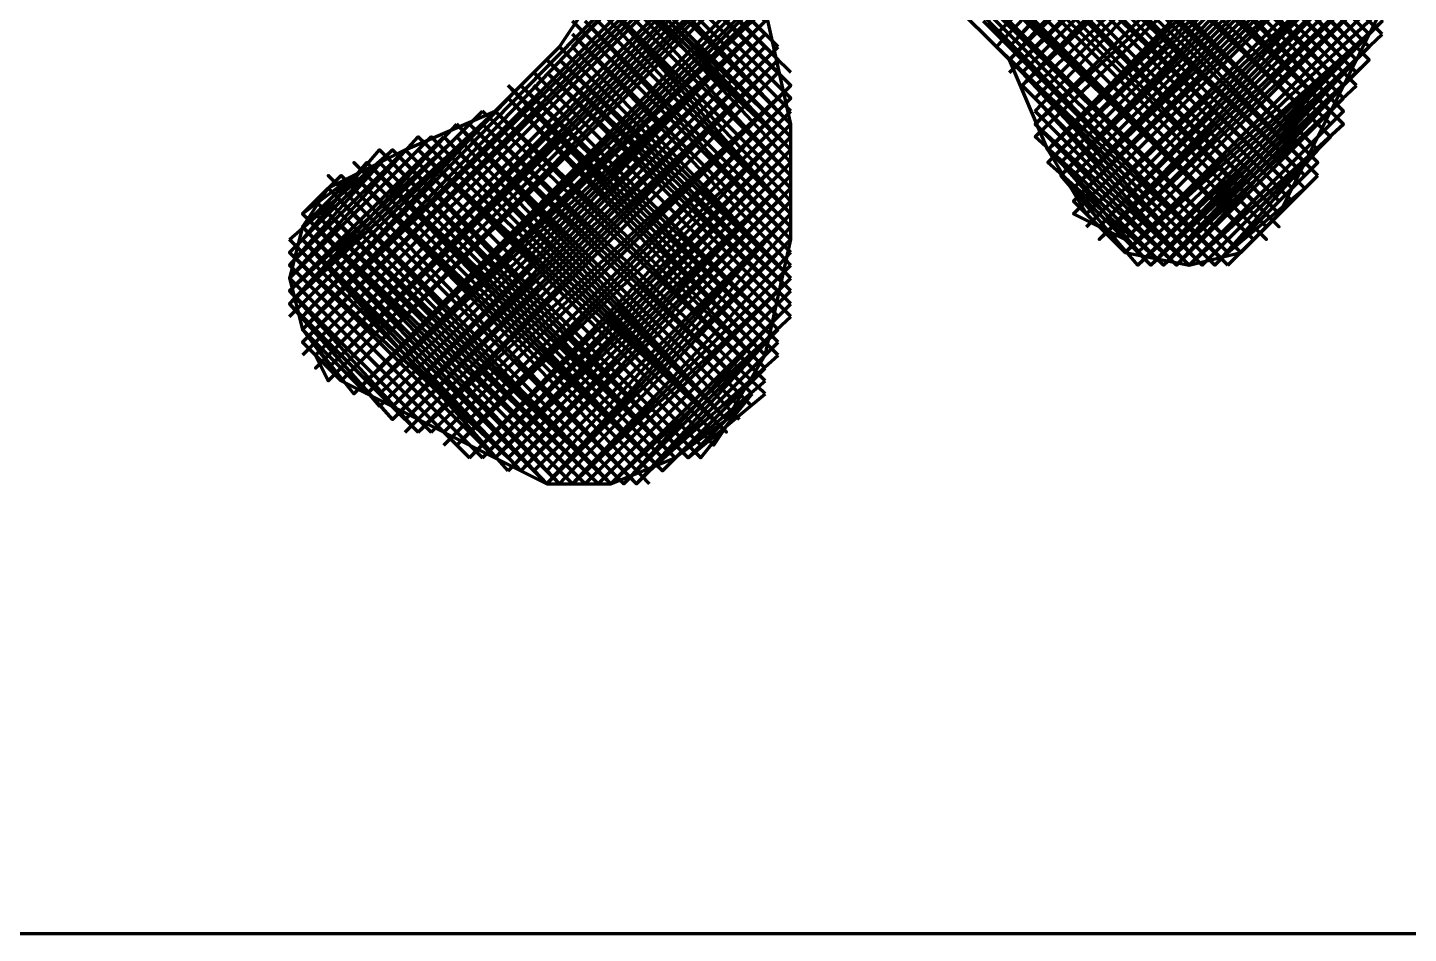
# Model space of a CAD drawing. Header units: inches. Extents: x 19 to 378, y -1 to 556.
# Drawn here: x 183.07 to 195.01, y 295.44 to 303.28 of the extents above; entities that cross this region are included whole.
import ezdxf

# ---------------------------------------------------------------- set-up
doc = ezdxf.new("R2010")
doc.units = ezdxf.units.IN
doc.layers.add('P', color=250, linetype='CONTINUOUS', lineweight=100)

msp = doc.modelspace()

# ---------------------------------------------------------------- linework, layer by layer
at = {"layer": 'P', "color": 0, "linetype": 'CONTINUOUS'}
for points in [[(168.222, 295.444), (205.889, 295.444), (205.889, 314.222), (168.222, 314.222), (168.222, 295.444)], [(189.556, 303.111), (184.333, 308.333), (189.556, 303), (184.333, 308.333), (189.556, 303), (184.222, 308.333)], [(184.333, 308.333), (189.444, 303.333), (184.333, 308.333), (189.444, 303.222), (184.333, 308.333), (189.444, 303.111)], [(189.556, 302.889), (184.222, 308.222), (189.556, 302.889)], [(189.667, 302.889), (184.222, 308.222), (189.667, 302.778), (184.222, 308.222)], [(189.667, 302.667), (184.111, 308.111), (189.667, 302.667), (184.111, 308.111)], [(189.667, 302.556), (187.556, 304.667), (184.111, 308.111)], [(189.667, 302.778), (184.222, 308.111), (189.667, 302.778)], [(188.556, 307.333), (194.111, 302), (188.556, 307.444)], [(194.111, 302), (190.778, 305.333), (188.556, 307.444)], [(194, 301.778), (188.556, 307.222), (194, 301.889), (188.556, 307.333), (194, 301.889), (188.556, 307.333), (194.111, 301.889)], [(194, 301.778), (188.667, 307.111), (194, 301.778), (188.667, 307.111)], [(193.889, 301.667), (188.778, 306.889), (193.889, 301.667), (188.667, 307), (193.889, 301.667), (188.667, 307), (193.889, 301.778)], [(193.889, 301.667), (188.778, 306.778), (193.889, 301.667)], [(193.889, 301.667), (188.778, 306.778), (193.889, 301.667)], [(193.778, 301.556), (188.778, 306.556), (193.778, 301.556), (188.778, 306.556), (193.889, 301.556), (188.889, 306.667), (193.889, 301.667), (188.889, 306.667)], [(193.667, 301.444), (188.444, 306.444), (193.667, 301.444), (188.556, 306.444), (193.667, 301.444), (188.556, 306.556), (193.667, 301.444), (188.556, 306.556), (193.667, 301.444), (188.556, 306.556), (193.667, 301.444)], [(193.778, 301.444), (188.667, 306.556), (193.778, 301.444), (188.667, 306.556), (193.778, 301.444)], [(193.444, 301.222), (188.333, 306.444), (193.444, 301.222)], [(193.444, 301.333), (188.333, 306.444), (193.444, 301.333), (188.333, 306.444)], [(188.333, 306.444), (193.444, 301.333), (188.333, 306.444), (193.556, 301.333), (188.333, 306.444), (193.556, 301.333), (188.444, 306.444), (193.556, 301.333)], [(187.778, 303.111), (190.444, 305.889), (185.444, 300.778), (190.444, 305.889), (185.444, 300.667), (190.444, 305.889)], [(185.444, 300.667), (190.556, 305.778), (185.444, 300.667)], [(185.444, 300.667), (190.556, 305.778), (185.444, 300.667), (190.556, 305.778)], [(185.444, 300.667), (190.556, 305.667), (185.444, 300.667)], [(185.444, 300.556), (190.556, 305.667), (185.444, 300.556), (190.667, 305.667), (185.444, 300.556), (190.667, 305.667), (185.444, 300.444)], [(194.556, 302.889), (191.778, 305.667)], [(194.556, 302.889), (191.778, 305.667)], [(194.556, 302.889), (191.889, 305.667)], [(194.556, 302.889), (191.889, 305.667)], [(194.556, 303), (191.889, 305.667)], [(194.556, 303), (191.889, 305.667)], [(194.556, 303), (192, 305.667)], [(194.556, 303), (192, 305.667)], [(194.667, 303), (192, 305.667)], [(194.667, 303), (192.111, 305.667)], [(194.667, 303), (192.111, 305.667)], [(194.667, 303), (192.111, 305.667)], [(194.667, 303.111), (192.111, 305.667)], [(194.667, 303.111), (192.111, 305.667)], [(194.667, 303.111), (192.111, 305.667)], [(194.667, 303.111), (192.222, 305.667)], [(194.667, 303.222), (192.222, 305.667)], [(194.667, 303.222), (192.222, 305.667)], [(194.667, 303.222), (192.222, 305.667)], [(194.667, 303.222), (192.333, 305.667)], [(194.778, 303.222), (192.333, 305.667)], [(185.556, 300.444), (190.667, 305.556), (185.556, 300.444), (190.667, 305.556), (185.556, 300.444)], [(190.667, 305.556), (185.556, 300.333), (190.667, 305.444), (185.556, 300.333)], [(191.333, 305.556), (185.889, 300.111), (191.444, 305.556), (186, 300.111), (191.556, 305.556), (186, 300.111), (189.444, 303.444), (191.556, 305.556)], [(194.444, 302.444), (191.333, 305.556)], [(194.444, 302.444), (191.444, 305.556)], [(194.444, 302.556), (191.444, 305.556)], [(194.444, 302.556), (191.444, 305.556)], [(194.444, 302.556), (191.556, 305.556)], [(194.444, 302.556), (191.556, 305.556)], [(194.444, 302.556), (191.556, 305.556)], [(194.444, 302.667), (191.556, 305.556)], [(194.444, 302.667), (191.556, 305.556)], [(194.444, 302.667), (191.556, 305.556)], [(194.444, 302.667), (191.556, 305.556)], [(194.444, 302.778), (191.556, 305.556)], [(194.444, 302.778), (191.667, 305.556)], [(194.444, 302.778), (191.667, 305.556)], [(194.444, 302.778), (191.667, 305.556)], [(194.444, 302.778), (191.778, 305.556)], [(194.444, 302.778), (191.778, 305.556)], [(194.556, 302.778), (191.778, 305.556)], [(194.556, 302.778), (191.778, 305.556)], [(194.556, 302.778), (191.778, 305.556)], [(190.667, 305.444), (185.667, 300.333), (190.778, 305.444)], [(185.667, 300.333), (190.778, 305.444), (185.667, 300.333), (190.778, 305.444)], [(185.667, 300.222), (190.778, 305.333), (185.667, 300.222), (190.889, 305.444), (185.778, 300.222), (191, 305.444), (185.778, 300.222), (191, 305.444), (185.778, 300.222)], [(185.889, 300.111), (191.111, 305.444), (185.889, 300.111), (191.222, 305.444), (185.889, 300.111), (191.222, 305.444), (185.889, 300.111), (191.222, 305.444)], [(185.889, 300.111), (191.333, 305.444)], [(194.222, 302), (190.889, 305.444)], [(194.222, 302.111), (190.889, 305.444)], [(194.222, 302.111), (190.889, 305.444)], [(194.222, 302.111), (190.889, 305.444)], [(194.222, 302.111), (191, 305.444)], [(194.222, 302.111), (191, 305.444)], [(194.222, 302.222), (191, 305.444)], [(194.222, 302.222), (191, 305.444)], [(194.222, 302.222), (191, 305.444)], [(194.222, 302.222), (191, 305.444)], [(194.222, 302.222), (191, 305.444)], [(194.222, 302.222), (191, 305.444)], [(194.222, 302.222), (191.111, 305.444)], [(194.222, 302.222), (191.111, 305.444)], [(194.222, 302.222), (191.111, 305.444)], [(194.333, 302.333), (191.111, 305.444)], [(194.333, 302.333), (191.222, 305.444)], [(194.333, 302.333), (191.222, 305.444)], [(194.333, 302.333), (191.222, 305.444)], [(194.333, 302.333), (191.222, 305.444)], [(194.333, 302.444), (191.222, 305.444)], [(194.333, 302.444), (191.222, 305.444)], [(194.333, 302.444), (191.222, 305.444)], [(194.333, 302.444), (191.222, 305.444)], [(194.444, 302.444), (191.333, 305.444)], [(194.444, 302.444), (191.333, 305.444)], [(194.444, 302.444), (191.333, 305.444)], [(191.444, 303.222), (193.667, 305.444)], [(191.444, 303.222), (193.667, 305.444)], [(191.444, 303.222), (193.667, 305.444)], [(191.444, 303.222), (193.667, 305.444)], [(191.444, 303.222), (193.667, 305.444)], [(191.444, 303.111), (193.667, 305.444)], [(191.444, 303.111), (193.667, 305.444)], [(191.556, 303.111), (193.667, 305.444)], [(191.556, 303.111), (193.778, 305.444)], [(191.556, 303.111), (193.778, 305.444)], [(191.556, 303.111), (193.778, 305.444)], [(191.556, 303), (193.778, 305.444)], [(191.889, 302.222), (192.222, 301.667), (192.556, 301.333), (193.111, 301.222), (193.556, 301.333), (193.889, 301.667), (194.778, 303.444), (194.778, 304.111), (194.667, 304.667), (194.222, 305.111), (193.667, 305.444)], [(185.667, 300.333), (190.778, 305.333), (185.667, 300.333), (190.778, 305.333), (185.667, 300.333)], [(194.111, 302), (190.778, 305.333)], [(194.111, 302), (190.778, 305.333)], [(194.111, 302), (190.778, 305.333)], [(194.111, 302), (190.778, 305.333)], [(194.222, 302), (190.778, 305.333)], [(194.222, 302), (190.778, 305.333)], [(191.556, 303), (193.778, 305.333)], [(191.556, 303), (193.889, 305.333)], [(191.556, 303), (193.889, 305.333)], [(191.556, 303), (193.889, 305.333)], [(191.556, 303), (193.889, 305.333)], [(191.556, 303), (193.889, 305.333)], [(191.556, 303), (193.889, 305.333)], [(191.556, 303), (193.889, 305.333)], [(191.556, 303), (193.889, 305.333)], [(191.556, 302.889), (193.889, 305.222)], [(191.556, 302.889), (194, 305.222)], [(191.667, 302.889), (194, 305.222)], [(191.667, 302.889), (194, 305.222)], [(191.667, 302.889), (194, 305.222)], [(191.667, 302.778), (194, 305.222)], [(191.667, 302.778), (194.111, 305.222)], [(191.667, 302.778), (194.111, 305.222)], [(191.667, 302.778), (194.111, 305.111)], [(191.667, 302.778), (194.111, 305.111)], [(191.667, 302.778), (194.111, 305.111)], [(191.778, 302.778), (194.222, 305.111)], [(191.778, 302.778), (194.222, 305.111)], [(191.778, 302.778), (194.222, 305.111)], [(191.778, 302.667), (194.222, 305.111)], [(191.778, 302.667), (194.222, 305.111)], [(191.778, 302.667), (194.222, 305.111)], [(191.778, 302.667), (194.222, 305.111)], [(191.778, 302.556), (194.222, 305.111)], [(191.778, 302.556), (194.222, 305.111)], [(191.778, 302.556), (194.222, 305.111)], [(191.778, 302.556), (194.222, 305.111)], [(191.778, 302.444), (194.333, 305)], [(191.778, 302.444), (194.333, 305), (191.778, 302.444), (194.333, 305), (191.778, 302.444)], [(194.333, 305), (191.778, 302.444), (194.444, 304.889), (191.778, 302.444), (194.444, 304.889), (191.778, 302.333), (194.444, 304.889), (191.778, 302.333)], [(194.444, 304.889), (191.889, 302.222), (194.444, 304.889), (191.889, 302.222), (194.444, 304.889), (191.889, 302.222), (194.444, 304.778), (191.889, 302.222), (194.444, 304.778)], [(189.667, 302.556), (187.556, 304.667)], [(189.667, 302.444), (187.556, 304.667)], [(189.667, 302.444), (187.556, 304.667)], [(189.667, 302.444), (187.556, 304.667)], [(191.889, 302.222), (194.556, 304.778), (191.889, 302.111), (194.556, 304.778)], [(191.889, 302.111), (194.556, 304.667), (192, 302.111)], [(192, 302), (194.556, 304.667), (192, 302), (194.556, 304.667)], [(192, 302), (194.667, 304.667), (192, 302)], [(192, 302), (194.667, 304.667), (192, 302), (194.667, 304.556), (192.111, 302)], [(189.667, 302.444), (187.556, 304.556)], [(189.667, 302.444), (187.556, 304.556)], [(192.111, 301.889), (194.667, 304.556), (192.111, 301.889), (194.667, 304.556)], [(189.667, 302.333), (187.556, 304.444)], [(189.667, 302.333), (187.556, 304.444)], [(194.667, 304.444), (192.111, 301.889), (194.778, 304.444), (192.111, 301.778), (194.778, 304.444)], [(189.667, 302.333), (187.556, 304.333)], [(189.667, 302.222), (187.667, 304.333)], [(189.667, 302.222), (187.667, 304.333)], [(192.111, 301.778), (194.778, 304.333), (192.111, 301.778), (194.778, 304.333), (192.111, 301.667), (194.778, 304.333), (192.111, 301.667), (194.778, 304.333), (192.111, 301.667)], [(189.667, 302.222), (187.667, 304.222)], [(192.222, 301.667), (194.778, 304.222), (192.222, 301.667), (194.778, 304.222), (192.222, 301.667), (194.778, 304.111), (192.222, 301.667)], [(189.667, 302.222), (187.778, 304.111)], [(189.667, 302.222), (187.778, 304.111)], [(192.222, 301.556), (194.778, 304.111)], [(192.333, 301.556), (194.778, 304.111), (192.333, 301.556), (194.778, 304.111), (192.333, 301.556), (194.778, 304), (192.333, 301.444)], [(186.333, 302.222), (185.667, 301.889), (185.444, 301.556), (185.333, 301.111), (185.444, 300.667), (185.778, 300.222), (187.556, 299.333), (188.111, 299.333), (188.667, 299.556), (189.111, 299.889), (189.444, 300.444), (189.667, 301.444), (189.667, 302.444), (189.444, 303.444), (189.889, 303.556), (190.444, 304)], [(189.667, 302.222), (187.778, 304)], [(191.889, 302.222), (191.556, 303), (191, 303.556), (190.444, 304)], [(194.778, 304), (192.333, 301.444), (194.778, 303.889), (192.333, 301.444), (194.778, 303.889)], [(186.333, 302.222), (187.111, 302.556), (187.667, 303.111), (188.111, 303.778)], [(189.667, 302.111), (188.111, 303.778)], [(189.667, 302.111), (188.111, 303.778)], [(192.333, 301.444), (194.778, 303.778), (192.333, 301.444)], [(194.778, 303.778), (192.444, 301.444), (194.778, 303.778), (192.444, 301.444), (194.778, 303.778)], [(189.667, 302), (188.111, 303.667)], [(189.667, 302), (188.111, 303.667)], [(189.667, 302), (188.111, 303.667)], [(189.667, 302), (188.111, 303.667)], [(189.667, 302), (188.111, 303.667)], [(192.444, 301.444), (194.778, 303.667), (192.556, 301.444), (194.778, 303.667)], [(189.667, 301.889), (188, 303.556)], [(189.667, 301.889), (188, 303.556)], [(189.667, 301.889), (188, 303.556)], [(189.667, 301.778), (188, 303.556)], [(189.667, 301.778), (188, 303.556)], [(189.667, 301.778), (188, 303.556)], [(189.667, 301.667), (188, 303.556)], [(189.667, 301.667), (188, 303.556)], [(189.667, 302), (188.111, 303.556)], [(192.556, 301.333), (194.778, 303.556), (192.556, 301.333), (194.778, 303.556), (192.556, 301.333), (194.778, 303.556)], [(189.667, 301.667), (187.889, 303.444)], [(189.667, 301.667), (187.889, 303.444)], [(189.667, 301.667), (187.889, 303.444)], [(189.667, 301.667), (187.889, 303.444)], [(189.667, 301.667), (188, 303.444)], [(192.556, 301.333), (194.778, 303.444), (192.556, 301.333), (194.778, 303.333), (192.667, 301.333)], [(186, 300.111), (189.444, 303.333)], [(186.111, 300.111), (189.444, 303.333)], [(186.111, 300), (189.444, 303.333)], [(186.111, 300), (189.444, 303.333)], [(186.111, 300), (189.444, 303.333)], [(186.111, 300), (189.444, 303.333)], [(186.222, 300), (189.444, 303.333)], [(186.222, 300), (189.444, 303.333)], [(186.222, 300), (189.444, 303.333)], [(189.667, 301.444), (187.778, 303.333)], [(189.667, 301.444), (187.778, 303.333)], [(189.667, 301.444), (187.778, 303.333)], [(189.667, 301.444), (187.778, 303.333)], [(189.667, 301.444), (187.778, 303.333)], [(189.667, 301.444), (187.778, 303.333)], [(189.667, 301.556), (187.889, 303.333)], [(189.667, 301.556), (187.889, 303.333)], [(189.667, 301.556), (187.889, 303.333)], [(189.667, 301.444), (187.889, 303.333)], [(193.444, 301.222), (191.333, 303.333)], [(192.667, 301.222), (194.778, 303.333), (192.667, 301.222), (194.778, 303.222)], [(186.222, 300), (189.444, 303.222)], [(186.222, 299.889), (189.444, 303.222)], [(186.222, 299.889), (189.444, 303.222)], [(186.222, 299.889), (189.444, 303.222)], [(189.667, 301.333), (187.778, 303.222)], [(189.667, 301.333), (187.778, 303.222)], [(189.667, 301.333), (187.778, 303.222)], [(189.667, 301.222), (187.778, 303.222)], [(189.667, 301.222), (187.778, 303.222)], [(189.667, 301.222), (187.778, 303.222)], [(194.667, 303.222), (192.778, 301.222), (194.667, 303.111), (192.778, 301.222), (194.667, 303), (192.889, 301.222), (194.556, 303), (192.889, 301.222)], [(186.222, 299.889), (189.444, 303.111)], [(186.222, 299.889), (189.444, 303.111)], [(186.222, 299.889), (189.556, 303.111)], [(186.333, 299.889), (189.556, 303.111)], [(186.333, 299.889), (189.556, 303)], [(186.333, 299.778), (189.556, 303)], [(186.333, 299.778), (189.556, 303)], [(186.444, 299.778), (189.556, 303)], [(186.444, 299.778), (189.556, 303)], [(186.444, 299.778), (189.556, 303)], [(186.444, 299.778), (189.556, 303)], [(186.444, 299.778), (189.556, 303)], [(189.667, 301), (187.556, 303)], [(189.667, 300.889), (187.556, 303)], [(189.667, 300.889), (187.556, 303)], [(189.667, 300.889), (187.556, 303)], [(189.667, 300.889), (187.556, 303)], [(189.667, 300.889), (187.556, 303)], [(189.667, 300.889), (187.556, 303)], [(189.667, 301.111), (187.667, 303.111)], [(189.667, 301.111), (187.667, 303.111)], [(189.667, 301.111), (187.667, 303)], [(189.667, 301.111), (187.667, 303)], [(189.667, 301.111), (187.667, 303)], [(189.667, 301), (187.667, 303)], [(189.667, 301), (187.667, 303)], [(189.667, 301.111), (187.778, 303.111)], [(189.667, 301.111), (187.778, 303.111)], [(189.667, 301.111), (187.778, 303.111)], [(193.444, 301.222), (191.444, 303.111)], [(193.333, 301.222), (191.556, 303)], [(193.333, 301.222), (191.556, 303)], [(193.333, 301.222), (191.556, 303)], [(186.444, 299.778), (189.556, 302.889)], [(186.444, 299.778), (189.556, 302.889)], [(186.444, 299.778), (189.556, 302.889)], [(186.444, 299.778), (189.556, 302.889)], [(189.556, 300.778), (187.444, 302.889)], [(189.667, 300.889), (187.556, 302.889)], [(189.667, 300.889), (187.556, 302.889)], [(189.667, 300.778), (187.556, 302.889)], [(189.667, 300.778), (187.556, 302.889)], [(189.667, 300.778), (187.556, 302.889)], [(193.222, 301.222), (191.667, 302.889)], [(192.889, 301.222), (194.556, 302.889), (192.889, 301.222), (194.556, 302.778)], [(185.444, 300.778), (187.333, 302.778)], [(186.444, 299.778), (189.667, 302.778)], [(186.556, 299.778), (189.667, 302.778)], [(186.556, 299.778), (189.667, 302.778)], [(186.556, 299.778), (189.667, 302.778)], [(186.556, 299.778), (189.667, 302.778)], [(186.667, 299.778), (189.667, 302.778)], [(186.667, 299.778), (189.667, 302.778)], [(186.667, 299.778), (189.667, 302.778)], [(189.556, 300.556), (187.222, 302.778)], [(189.556, 300.444), (187.222, 302.778)], [(189.556, 300.444), (187.222, 302.778)], [(189.444, 300.444), (187.222, 302.778)], [(189.556, 300.667), (187.333, 302.778)], [(189.556, 300.667), (187.333, 302.778)], [(189.556, 300.556), (187.333, 302.778)], [(189.556, 300.556), (187.333, 302.778)], [(189.556, 300.556), (187.333, 302.778)], [(189.556, 300.667), (187.444, 302.778)], [(189.556, 300.667), (187.444, 302.778)], [(189.556, 300.667), (187.444, 302.778)], [(189.556, 300.667), (187.444, 302.778)], [(189.556, 300.667), (187.444, 302.778)], [(193.222, 301.222), (191.667, 302.778)], [(193.222, 301.222), (191.667, 302.778)], [(193.222, 301.222), (191.778, 302.778)], [(192.889, 301.222), (194.444, 302.778)], [(193, 301.222), (194.444, 302.778), (193, 301.222), (194.444, 302.667)], [(185.333, 300.778), (187.222, 302.667)], [(186.667, 299.667), (189.667, 302.667)], [(186.667, 299.667), (189.667, 302.667)], [(186.778, 299.667), (189.667, 302.667)], [(189.444, 300.444), (187.222, 302.667)], [(189.444, 300.444), (187.222, 302.667)], [(189.444, 300.333), (187.222, 302.667)], [(189.444, 300.333), (187.222, 302.667)], [(189.444, 300.333), (187.222, 302.667)], [(189.444, 300.333), (187.222, 302.667)], [(189.444, 300.333), (187.222, 302.667)], [(193.111, 301.222), (191.778, 302.667)], [(193.111, 301.222), (191.778, 302.667)], [(185.333, 300.889), (187, 302.556)], [(185.333, 300.889), (187.111, 302.556)], [(186.778, 299.667), (189.667, 302.556)], [(186.778, 299.667), (189.667, 302.556)], [(186.778, 299.667), (189.667, 302.556)], [(186.778, 299.667), (189.667, 302.556)], [(189.444, 300.222), (187, 302.556)], [(189.444, 300.222), (187, 302.556)], [(189.444, 300.222), (187, 302.556)], [(189.444, 300.333), (187.111, 302.556)], [(189.444, 300.333), (187.111, 302.556)], [(189.444, 300.333), (187.111, 302.556)], [(189.444, 300.222), (187.111, 302.556)], [(189.444, 300.222), (187.111, 302.556)], [(193.111, 301.222), (191.778, 302.556)], [(193.111, 301.222), (191.778, 302.556)], [(193.111, 301.222), (194.444, 302.556), (193.111, 301.222), (194.444, 302.444), (193.111, 301.222), (194.333, 302.444)], [(185.333, 300.889), (186.778, 302.444)], [(185.333, 300.889), (186.778, 302.444)], [(185.333, 300.889), (186.778, 302.444)], [(185.333, 300.889), (186.889, 302.444)], [(185.333, 300.889), (187, 302.444)], [(185.333, 300.889), (187, 302.444)], [(186.778, 299.667), (189.667, 302.444)], [(186.778, 299.667), (189.667, 302.444)], [(186.778, 299.667), (189.667, 302.444)], [(189.222, 300), (186.778, 302.444)], [(189.222, 300), (186.778, 302.444)], [(189.222, 300), (186.778, 302.444)], [(189.222, 300), (186.778, 302.444)], [(189.222, 299.889), (186.778, 302.444)], [(189.222, 299.889), (186.778, 302.444)], [(189.222, 299.889), (186.778, 302.444)], [(189.111, 299.889), (186.778, 302.444)], [(186.889, 299.556), (189.667, 302.444)], [(186.889, 299.556), (189.667, 302.444)], [(186.889, 299.556), (189.667, 302.444)], [(186.889, 299.556), (189.667, 302.444)], [(189.333, 300.111), (186.889, 302.444)], [(189.333, 300.111), (186.889, 302.444)], [(189.333, 300.111), (186.889, 302.444)], [(189.333, 300), (186.889, 302.444)], [(189.444, 300.111), (187, 302.444)], [(189.444, 300.111), (187, 302.444)], [(189.444, 300.111), (187, 302.444)], [(189.444, 300.111), (187, 302.444)], [(189.333, 300.111), (187, 302.444)], [(189.333, 300.111), (187, 302.444)], [(189.333, 300.111), (187, 302.444)], [(193, 301.222), (191.778, 302.444)], [(193.111, 301.222), (191.778, 302.444)], [(193.111, 301.222), (191.778, 302.444)], [(193.111, 301.222), (191.778, 302.444)], [(185.333, 301.111), (186.444, 302.333)], [(185.333, 301.111), (186.556, 302.333)], [(185.333, 301.111), (186.556, 302.333)], [(185.333, 301), (186.667, 302.333)], [(185.333, 301), (186.667, 302.333)], [(185.333, 301), (186.778, 302.333)], [(186.556, 302.333), (189.111, 299.778), (186.444, 302.333), (189.111, 299.778), (186.444, 302.222), (189, 299.778), (186.444, 302.222), (189, 299.667), (186.444, 302.222), (189, 299.667)], [(189.111, 299.778), (186.556, 302.333)], [(189.111, 299.778), (186.556, 302.333), (189.111, 299.778)], [(189.111, 299.889), (186.667, 302.333)], [(189.111, 299.778), (186.667, 302.333)], [(189.111, 299.778), (186.667, 302.333)], [(189.111, 299.778), (186.667, 302.333)], [(189.111, 299.889), (186.778, 302.333)], [(186.889, 299.556), (189.667, 302.333)], [(187, 299.556), (189.667, 302.333)], [(187, 299.556), (189.667, 302.333)], [(193, 301.222), (191.778, 302.333)], [(193, 301.222), (191.778, 302.333)], [(193.111, 301.222), (194.333, 302.333), (193.222, 301.222), (194.222, 302.222)], [(185.333, 301.222), (186.333, 302.222)], [(185.333, 301.222), (186.222, 302.222)], [(185.333, 301.333), (186.222, 302.222)], [(185.333, 301.333), (186.222, 302.222)], [(185.333, 301.444), (186.222, 302.222)], [(185.333, 301.222), (186.333, 302.222)], [(185.333, 301.111), (186.444, 302.222)], [(185.333, 301.111), (186.444, 302.222)], [(185.333, 301.111), (186.444, 302.222)], [(185.444, 301.444), (186.111, 302.222)], [(188.778, 299.556), (186.222, 302.222), (188.778, 299.556), (186.111, 302.222), (188.778, 299.556), (186.111, 302.222), (188.667, 299.556), (186.111, 302.111)], [(188.889, 299.556), (186.222, 302.222), (188.889, 299.556)], [(186.222, 302.222), (188.889, 299.556), (186.222, 302.222), (188.889, 299.556), (186.222, 302.222), (188.889, 299.556)], [(188.889, 299.667), (186.333, 302.222), (188.889, 299.667), (186.333, 302.222), (188.889, 299.667)], [(187, 299.556), (189.667, 302.222)], [(187, 299.556), (189.667, 302.222)], [(187, 299.556), (189.667, 302.222)], [(187, 299.556), (189.667, 302.222)], [(187, 299.556), (189.667, 302.222)], [(187, 299.556), (189.667, 302.222)], [(187.111, 299.556), (189.667, 302.222)], [(192.889, 301.222), (191.889, 302.222)], [(192.889, 301.222), (191.889, 302.222)], [(192.889, 301.222), (191.889, 302.222)], [(192.889, 301.222), (191.889, 302.222)], [(194.222, 302.222), (193.333, 301.222), (194.222, 302.111), (193.333, 301.222)], [(185.444, 301.444), (186, 302.111)], [(185.444, 301.444), (186, 302.111)], [(188.556, 299.444), (185.889, 302.111), (188.556, 299.444)], [(188.667, 299.556), (186, 302.111), (188.667, 299.556)], [(188.556, 299.556), (186, 302.111), (188.556, 299.444), (186, 302.111)], [(187.111, 299.556), (189.667, 302.111)], [(187.111, 299.556), (189.667, 302.111)], [(187.111, 299.556), (189.667, 302.111)], [(192.889, 301.222), (191.889, 302.111)], [(192.778, 301.222), (192, 302.111)], [(185.444, 301.556), (185.889, 302)], [(185.444, 301.667), (185.889, 302)], [(185.444, 301.667), (185.778, 302)], [(185.778, 302), (188.333, 299.333), (185.667, 302), (188.333, 299.333)], [(188.333, 299.333), (185.778, 302), (188.333, 299.333), (185.778, 302), (188.333, 299.333)], [(188.556, 299.444), (185.889, 302), (188.556, 299.444), (185.889, 302)], [(188.556, 299.444), (185.889, 302), (188.444, 299.444), (185.889, 302), (188.444, 299.444)], [(188.444, 299.333), (185.889, 302)], [(187.111, 299.556), (189.667, 302)], [(187.222, 299.556), (189.667, 302)], [(187.222, 299.556), (189.667, 302)], [(187.222, 299.556), (189.667, 302)], [(187.222, 299.556), (189.667, 302)], [(187.222, 299.444), (189.667, 302)], [(187.222, 299.444), (189.667, 302)], [(192.778, 301.222), (192, 302)], [(192.667, 301.222), (192, 302)], [(192.667, 301.333), (192.111, 302)], [(193.444, 301.222), (194.222, 302)], [(193.444, 301.333), (194.111, 302)], [(185.556, 301.778), (185.667, 301.889)], [(188.222, 299.333), (185.667, 301.889), (188.222, 299.333), (185.667, 301.889)], [(188.222, 299.333), (185.667, 301.889), (188.111, 299.333), (185.667, 301.889), (188.111, 299.333)], [(187.222, 299.444), (189.667, 301.889)], [(187.222, 299.444), (189.667, 301.889)], [(187.333, 299.444), (189.667, 301.889)], [(192.556, 301.333), (192.111, 301.889)], [(193.444, 301.333), (194.111, 301.889)], [(188.111, 299.333), (185.667, 301.778), (188.111, 299.333), (185.556, 301.778), (188.111, 299.333)], [(188, 299.333), (185.556, 301.778), (188, 299.333), (185.556, 301.667), (187.889, 299.333), (185.556, 301.667)], [(187.333, 299.444), (189.667, 301.778)], [(187.333, 299.444), (189.667, 301.778)], [(187.333, 299.444), (189.667, 301.778)], [(192.556, 301.333), (192.111, 301.778)], [(194, 301.778), (193.556, 301.333), (193.889, 301.667)], [(187.889, 299.333), (185.444, 301.667), (187.778, 299.333), (185.444, 301.667), (187.778, 299.333)], [(187.778, 299.333), (185.444, 301.667), (187.778, 299.333)], [(185.444, 301.667), (187.667, 299.333), (185.444, 301.556)], [(187.444, 299.444), (189.667, 301.667)], [(187.444, 299.444), (189.667, 301.667)], [(187.444, 299.444), (189.667, 301.667)], [(187.444, 299.444), (189.667, 301.667)], [(187.556, 299.444), (189.667, 301.667)], [(187.556, 299.333), (189.667, 301.667)], [(192.556, 301.444), (192.111, 301.667)], [(192.444, 301.444), (192.222, 301.667)], [(193.667, 301.444), (193.889, 301.667)], [(187.222, 299.556), (185.333, 301.444)], [(187.667, 299.333), (185.444, 301.556), (187.556, 299.333), (185.444, 301.556), (187.556, 299.333), (185.444, 301.444), (187.444, 299.444), (185.444, 301.444), (187.444, 299.444)], [(187.333, 299.444), (185.444, 301.444), (187.333, 299.444)], [(187.222, 299.444), (185.444, 301.444)], [(187.556, 299.333), (189.667, 301.556)], [(187.556, 299.333), (189.667, 301.556)], [(187.556, 299.333), (189.667, 301.556)], [(187.556, 299.333), (189.667, 301.444)], [(187.556, 299.333), (189.667, 301.444)], [(187.556, 299.333), (189.667, 301.444)], [(187.667, 299.333), (189.667, 301.444)], [(187.667, 299.333), (189.667, 301.444)], [(187.667, 299.333), (189.667, 301.444)], [(187.222, 299.556), (185.333, 301.333), (187.222, 299.556)], [(187.111, 299.556), (185.333, 301.333), (187.111, 299.556)], [(187.778, 299.333), (189.667, 301.333)], [(187.778, 299.333), (189.667, 301.333)], [(187, 299.556), (185.333, 301.222), (187, 299.556)], [(187, 299.556), (185.333, 301.222)], [(187.778, 299.333), (189.667, 301.222)], [(187.778, 299.333), (189.667, 301.222)], [(187.778, 299.333), (189.667, 301.222)], [(186.889, 299.556), (185.333, 301.111), (186.889, 299.556)], [(186.778, 299.667), (185.333, 301.111), (186.778, 299.667)], [(186.778, 299.667), (185.333, 301.111), (186.778, 299.667)], [(186.667, 299.778), (185.333, 301.111)], [(187.778, 299.333), (189.667, 301.111)], [(187.778, 299.333), (189.667, 301.111)], [(187.889, 299.333), (189.667, 301.111)], [(187.889, 299.333), (189.667, 301.111)], [(187.889, 299.333), (189.667, 301.111)], [(186.556, 299.778), (185.333, 301), (186.556, 299.778)], [(186.444, 299.778), (185.333, 301)], [(188, 299.333), (189.667, 301)], [(188, 299.333), (189.667, 301)], [(188, 299.333), (189.667, 301)], [(186.444, 299.778), (185.333, 300.889), (186.444, 299.778)], [(186.333, 299.889), (185.333, 300.889), (186.222, 299.889), (185.333, 300.889)], [(188.111, 299.333), (189.667, 300.889)], [(188.111, 299.333), (189.667, 300.889)], [(188.111, 299.333), (189.667, 300.889)], [(188.111, 299.333), (189.667, 300.889)], [(186.222, 300), (185.444, 300.778), (186.111, 300)], [(188.111, 299.333), (189.667, 300.778)], [(188.111, 299.333), (189.667, 300.778)], [(188.222, 299.333), (189.556, 300.778)], [(186, 300.111), (185.444, 300.667)], [(185.889, 300.111), (185.444, 300.667), (185.889, 300.111)], [(188.222, 299.333), (189.556, 300.667)], [(188.333, 299.333), (189.556, 300.667)], [(188.333, 299.333), (189.556, 300.667)], [(188.333, 299.333), (189.556, 300.667)], [(185.778, 300.222), (185.444, 300.556)], [(188.333, 299.333), (189.556, 300.556)], [(188.333, 299.333), (189.556, 300.556)], [(185.667, 300.222), (185.556, 300.444)], [(188.444, 299.444), (189.556, 300.444)], [(188.444, 299.444), (189.444, 300.444)], [(188.556, 299.444), (189.444, 300.333)], [(188.556, 299.444), (189.444, 300.333)], [(188.556, 299.444), (189.444, 300.333)], [(188.556, 299.556), (189.444, 300.333)], [(188.667, 299.556), (189.444, 300.222)], [(188.778, 299.556), (189.444, 300.111)], [(188.778, 299.556), (189.333, 300.111)], [(188.889, 299.556), (189.333, 300.111)], [(189, 299.667), (189.222, 300)]]:
    msp.add_lwpolyline(points, dxfattribs=at)

doc.saveas('drawing.dxf')
